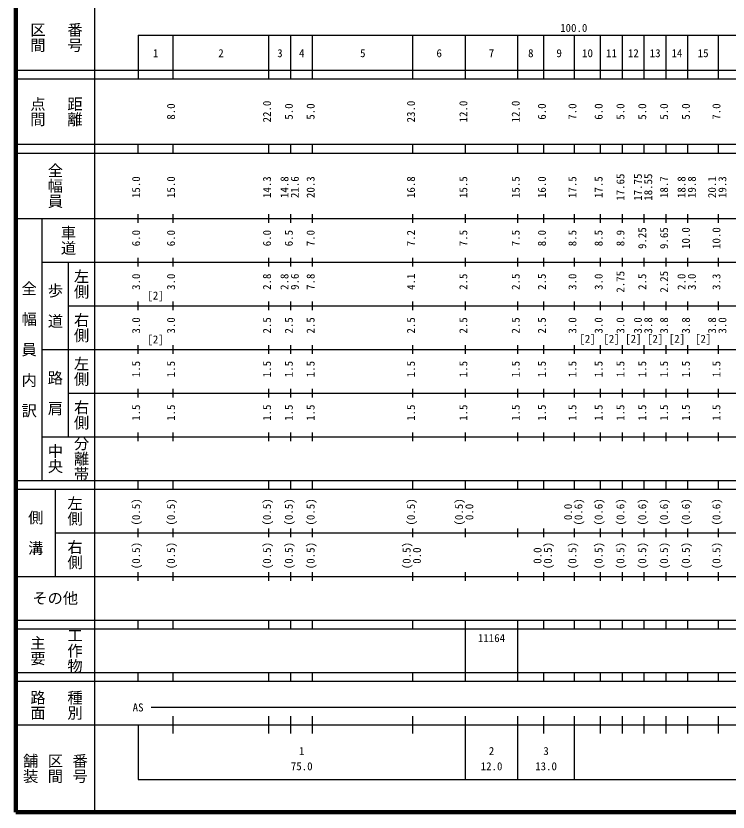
# Model space of a CAD drawing. Units: millimetres on the paper, enlarged 1000 times. Extents: x 40000 to 680000, y 20000 to 380000.
# Drawn here: x 40000 to 203213, y 20000 to 202409 of the extents above; entities that cross this region are included whole.
import ezdxf
from ezdxf.enums import TextEntityAlignment as Align

# ---------------------------------------------------------------- set-up
doc = ezdxf.new("R2010")
doc.units = ezdxf.units.MM
doc.header["$LTSCALE"] = 1000
doc.layers.add('M-TTL', color=2, linetype='Continuous', lineweight=140)
doc.layers.add('M-TTL-BAND', color=7, linetype='Continuous', lineweight=25)
doc.styles.add('@ＭＳ ゴシック', font='')
doc.styles.add('ＭＳ ゴシック', font='')
doc.styles.get('@ＭＳ ゴシック').set_extended_font_data('@MS Gothic')
doc.styles.get('ＭＳ ゴシック').set_extended_font_data('MS Gothic')

msp = doc.modelspace()

# ---------------------------------------------------------------- linework, layer by layer
at = {"layer": 'M-TTL'}
for p, q in [((40000, 380000), (40000, 20000)), ((40000, 20000), (680000, 20000))]:
    msp.add_line(p, q, dxfattribs=at)
at = {"layer": 'M-TTL-BAND'}
for p, q in [((58000, 370000), (58000, 20000)), ((68000, 198000), (579000, 198000)), ((68000, 198000), (68000, 188000)), ((76000, 188000), (76000, 198000)), ((98000, 188000), (98000, 198000)), ((103000, 188000), (103000, 198000)), ((108000, 188000), (108000, 198000)), ((131000, 188000), (131000, 198000)), ((143000, 188000), (143000, 198000)), ((155000, 188000), (155000, 198000)), ((161000, 188000), (161000, 198000)), ((168000, 188000), (168000, 198000)), ((174000, 188000), (174000, 198000)), ((179000, 188000), (179000, 198000)), ((184000, 188000), (184000, 198000)), ((189000, 188000), (189000, 198000)), ((194000, 188000), (194000, 198000)), ((201000, 188000), (201000, 198000)), ((40000, 190000), (579000, 190000)), ((40000, 188000), (579000, 188000)), ((40000, 173000), (579000, 173000)), ((68000, 171000), (68000, 173000)), ((76000, 171000), (76000, 173000)), ((98000, 171000), (98000, 173000)), ((103000, 171000), (103000, 173000)), ((108000, 171000), (108000, 173000)), ((131000, 171000), (131000, 173000)), ((143000, 171000), (143000, 173000)), ((155000, 171000), (155000, 173000)), ((161000, 171000), (161000, 173000)), ((168000, 171000), (168000, 173000)), ((174000, 171000), (174000, 173000)), ((179000, 171000), (179000, 173000)), ((184000, 171000), (184000, 173000)), ((189000, 171000), (189000, 173000)), ((194000, 171000), (194000, 173000)), ((201000, 171000), (201000, 173000)), ((40000, 171000), (579000, 171000)), ((68000, 155000), (68000, 157000)), ((76000, 155000), (76000, 157000)), ((98000, 155000), (98000, 157000)), ((103000, 155000), (103000, 157000)), ((108000, 155000), (108000, 157000)), ((131000, 155000), (131000, 157000)), ((143000, 155000), (143000, 157000)), ((155000, 155000), (155000, 157000)), ((161000, 155000), (161000, 157000)), ((168000, 155000), (168000, 157000)), ((174000, 155000), (174000, 157000)), ((179000, 155000), (179000, 157000)), ((184000, 155000), (184000, 157000)), ((189000, 155000), (189000, 157000)), ((194000, 155000), (194000, 157000)), ((201000, 155000), (201000, 157000)), ((40000, 156000), (579000, 156000)), ((46000, 96000), (46000, 156000)), ((46000, 146000), (579000, 146000)), ((52000, 146000), (52000, 106000)), ((68000, 145000), (68000, 147000)), ((76000, 145000), (76000, 147000)), ((98000, 145000), (98000, 147000)), ((103000, 145000), (103000, 147000)), ((108000, 145000), (108000, 147000)), ((131000, 145000), (131000, 147000)), ((143000, 145000), (143000, 147000)), ((155000, 145000), (155000, 147000)), ((161000, 145000), (161000, 147000)), ((168000, 145000), (168000, 147000)), ((174000, 145000), (174000, 147000)), ((179000, 145000), (179000, 147000)), ((184000, 145000), (184000, 147000)), ((189000, 145000), (189000, 147000)), ((194000, 145000), (194000, 147000)), ((201000, 145000), (201000, 147000)), ((68000, 135000), (68000, 137000)), ((76000, 135000), (76000, 137000)), ((98000, 135000), (98000, 137000)), ((103000, 135000), (103000, 137000)), ((108000, 135000), (108000, 137000)), ((131000, 135000), (131000, 137000)), ((143000, 135000), (143000, 137000)), ((155000, 135000), (155000, 137000)), ((161000, 135000), (161000, 137000)), ((168000, 135000), (168000, 137000)), ((174000, 135000), (174000, 137000)), ((179000, 135000), (179000, 137000)), ((184000, 135000), (184000, 137000)), ((189000, 135000), (189000, 137000)), ((194000, 135000), (194000, 137000)), ((201000, 135000), (201000, 137000)), ((52000, 136000), (579000, 136000)), ((46000, 126000), (579000, 126000)), ((68000, 125000), (68000, 127000)), ((76000, 125000), (76000, 127000)), ((98000, 125000), (98000, 127000)), ((103000, 125000), (103000, 127000)), ((108000, 125000), (108000, 127000)), ((131000, 125000), (131000, 127000)), ((143000, 125000), (143000, 127000)), ((155000, 125000), (155000, 127000)), ((161000, 125000), (161000, 127000)), ((168000, 125000), (168000, 127000)), ((174000, 125000), (174000, 127000)), ((179000, 125000), (179000, 127000)), ((184000, 125000), (184000, 127000)), ((189000, 125000), (189000, 127000)), ((194000, 125000), (194000, 127000)), ((201000, 125000), (201000, 127000)), ((68000, 115000), (68000, 117000)), ((76000, 115000), (76000, 117000)), ((98000, 115000), (98000, 117000)), ((103000, 115000), (103000, 117000)), ((108000, 115000), (108000, 117000)), ((131000, 115000), (131000, 117000)), ((143000, 115000), (143000, 117000)), ((155000, 115000), (155000, 117000)), ((161000, 115000), (161000, 117000)), ((168000, 115000), (168000, 117000)), ((174000, 115000), (174000, 117000)), ((179000, 115000), (179000, 117000)), ((184000, 115000), (184000, 117000)), ((189000, 115000), (189000, 117000)), ((194000, 115000), (194000, 117000)), ((201000, 115000), (201000, 117000)), ((52000, 116000), (579000, 116000)), ((46000, 106000), (579000, 106000)), ((68000, 105000), (68000, 107000)), ((76000, 105000), (76000, 107000)), ((98000, 105000), (98000, 107000)), ((103000, 105000), (103000, 107000)), ((108000, 105000), (108000, 107000)), ((131000, 105000), (131000, 107000)), ((143000, 105000), (143000, 107000)), ((155000, 105000), (155000, 107000)), ((161000, 105000), (161000, 107000)), ((168000, 105000), (168000, 107000)), ((174000, 105000), (174000, 107000)), ((179000, 105000), (179000, 107000)), ((184000, 105000), (184000, 107000)), ((189000, 105000), (189000, 107000)), ((194000, 105000), (194000, 107000)), ((201000, 105000), (201000, 107000)), ((40000, 96000), (579000, 96000)), ((68000, 94000), (68000, 96000)), ((76000, 94000), (76000, 96000)), ((98000, 94000), (98000, 96000)), ((103000, 94000), (103000, 96000)), ((108000, 94000), (108000, 96000)), ((131000, 94000), (131000, 96000)), ((143000, 94000), (143000, 96000)), ((155000, 94000), (155000, 96000)), ((161000, 94000), (161000, 96000)), ((168000, 94000), (168000, 96000)), ((174000, 94000), (174000, 96000)), ((179000, 94000), (179000, 96000)), ((184000, 94000), (184000, 96000)), ((189000, 94000), (189000, 96000)), ((194000, 94000), (194000, 96000)), ((201000, 94000), (201000, 96000)), ((40000, 94000), (579000, 94000)), ((49000, 94000), (49000, 74000)), ((49000, 84000), (579000, 84000)), ((68000, 83000), (68000, 85000)), ((76000, 83000), (76000, 85000)), ((98000, 83000), (98000, 85000)), ((103000, 83000), (103000, 85000)), ((108000, 83000), (108000, 85000)), ((131000, 83000), (131000, 85000)), ((143000, 83000), (143000, 85000)), ((155000, 83000), (155000, 85000)), ((161000, 83000), (161000, 85000)), ((168000, 83000), (168000, 85000)), ((174000, 83000), (174000, 85000)), ((179000, 83000), (179000, 85000)), ((184000, 83000), (184000, 85000)), ((189000, 83000), (189000, 85000)), ((194000, 83000), (194000, 85000)), ((201000, 83000), (201000, 85000)), ((68000, 73000), (68000, 75000)), ((76000, 73000), (76000, 75000)), ((98000, 73000), (98000, 75000)), ((103000, 73000), (103000, 75000)), ((108000, 73000), (108000, 75000)), ((131000, 73000), (131000, 75000)), ((143000, 73000), (143000, 75000)), ((155000, 73000), (155000, 75000)), ((161000, 73000), (161000, 75000)), ((168000, 73000), (168000, 75000)), ((174000, 73000), (174000, 75000)), ((179000, 73000), (179000, 75000)), ((184000, 73000), (184000, 75000)), ((189000, 73000), (189000, 75000)), ((194000, 73000), (194000, 75000)), ((201000, 73000), (201000, 75000)), ((40000, 74000), (579000, 74000)), ((40000, 64000), (579000, 64000)), ((68000, 62000), (68000, 64000)), ((76000, 62000), (76000, 64000)), ((98000, 62000), (98000, 64000)), ((103000, 62000), (103000, 64000)), ((108000, 62000), (108000, 64000)), ((131000, 62000), (131000, 64000)), ((143000, 62000), (143000, 64000)), ((155000, 62000), (155000, 64000)), ((161000, 62000), (161000, 64000)), ((168000, 62000), (168000, 64000)), ((174000, 62000), (174000, 64000)), ((179000, 62000), (179000, 64000)), ((184000, 62000), (184000, 64000)), ((189000, 62000), (189000, 64000)), ((194000, 62000), (194000, 64000)), ((201000, 62000), (201000, 64000)), ((40000, 62000), (579000, 62000)), ((143000, 52000), (143000, 62000)), ((155000, 52000), (155000, 62000)), ((40000, 52000), (579000, 52000)), ((68000, 50000), (68000, 52000)), ((76000, 50000), (76000, 52000)), ((98000, 50000), (98000, 52000)), ((103000, 50000), (103000, 52000)), ((108000, 50000), (108000, 52000)), ((131000, 50000), (131000, 52000)), ((143000, 50000), (143000, 52000)), ((155000, 50000), (155000, 52000)), ((161000, 50000), (161000, 52000)), ((168000, 50000), (168000, 52000)), ((174000, 50000), (174000, 52000)), ((179000, 50000), (179000, 52000)), ((184000, 50000), (184000, 52000)), ((189000, 50000), (189000, 52000)), ((194000, 50000), (194000, 52000)), ((201000, 50000), (201000, 52000)), ((40000, 50000), (579000, 50000)), ((71000, 44000), (562000, 44000)), ((76000, 38000), (76000, 42000)), ((98000, 38000), (98000, 42000)), ((103000, 38000), (103000, 42000)), ((108000, 38000), (108000, 42000)), ((131000, 38000), (131000, 42000)), ((143000, 27500), (143000, 42000)), ((155000, 27500), (155000, 42000)), ((161000, 38000), (161000, 42000)), ((168000, 27500), (168000, 42000)), ((174000, 38000), (174000, 42000)), ((179000, 38000), (179000, 42000)), ((184000, 38000), (184000, 42000)), ((189000, 38000), (189000, 42000)), ((194000, 38000), (194000, 42000)), ((201000, 38000), (201000, 42000)), ((40000, 40000), (579000, 40000)), ((68000, 40000), (68000, 27500)), ((68000, 27500), (579000, 27500))]:
    msp.add_line(p, q, dxfattribs=at)

# ---------------------------------------------------------------- texts
at = {"layer": 'M-TTL-BAND', "style": '@ＭＳ ゴシック'}
for s, p in [('番号', (53500, 197500)), ('区間', (45000, 197500)), ('点間', (45000, 180500)), ('距離', (53500, 180500)), ('全幅員', (49000, 163500)), ('車道', (52000, 151000)), ('左側', (55000, 141000)), ('全\u3000幅\u3000員\u3000内\u3000訳', (43000, 126000)), ('歩\u3000道', (49000, 136000)), ('右側', (55000, 131000)), ('左側', (55000, 121000)), ('路\u3000肩', (49000, 116000)), ('右側', (55000, 111000)), ('分離帯', (55000, 101000)), ('中央', (49000, 101000)), ('左側', (53500, 89000)), ('側\u3000溝', (44500, 84000)), ('右側', (53500, 79000)), ('主要', (45000, 57000)), ('工作物', (53500, 57000)), ('路面', (45000, 44500)), ('種別', (53500, 44500)), ('舗装', (43333, 30000)), ('区間', (49000, 30000)), ('番号', (54667, 30000))]:
    msp.add_text(s, height=2566, rotation=270, dxfattribs=at).set_placement(p, align=Align.MIDDLE_CENTER)
at = {"layer": 'M-TTL-BAND', "style": 'ＭＳ ゴシック'}
for s, p in [('100.0', (167844, 198195)), ('1', (72000, 192405)), ('2', (87000, 192405)), ('3', (100500, 192405)), ('4', (105500, 192405)), ('5', (119500, 192405)), ('6', (137000, 192405)), ('7', (149000, 192405)), ('8', (158000, 192405)), ('9', (164500, 192405)), ('10', (171000, 192405)), ('11', (176500, 192405)), ('12', (181500, 192405)), ('13', (186500, 192405)), ('14', (191500, 192405)), ('15', (197500, 192405)), ('[2]', (72000, 136881)), ('[2]', (72000, 126832)), ('[2]', (171000, 126972)), ('[2]', (176500, 126972)), ('[2]', (181500, 126972)), ('[2]', (186500, 126972)), ('[2]', (191500, 126972)), ('[2]', (197500, 126972)), ('AS', (68000, 42500)), ('1', (105500, 32523)), ('2', (149000, 32523)), ('3', (161500, 32523)), ('75.0', (105500, 29033)), ('12.0', (149000, 29033)), ('13.0', (161500, 29033))]:
    msp.add_text(s, height=1833, dxfattribs=at).set_placement(p, align=Align.BOTTOM_CENTER)
for s, p in [('22.0', (99000, 180500)), ('23.0', (132000, 180500)), ('12.0', (144000, 180500)), ('12.0', (156000, 180500)), ('8.0', (77000, 180500)), ('5.0', (104000, 180500)), ('5.0', (109000, 180500)), ('6.0', (162000, 180500)), ('7.0', (169000, 180500)), ('6.0', (175000, 180500)), ('5.0', (180000, 180500)), ('5.0', (185000, 180500)), ('5.0', (190000, 180500)), ('5.0', (195000, 180500)), ('7.0', (202000, 180500)), ('17.65', (180000, 163174)), ('17.75', (184000, 163174)), ('18.55', (186370, 163174)), ('15.0', (69000, 163174)), ('15.0', (77000, 163174)), ('14.3', (99000, 163174)), ('14.8', (103000, 163174)), ('21.6', (105370, 163174)), ('20.3', (109000, 163174)), ('16.8', (132000, 163174)), ('15.5', (144000, 163174)), ('15.5', (156000, 163174)), ('16.0', (162000, 163174)), ('17.5', (169000, 163174)), ('17.5', (175000, 163174)), ('18.7', (190000, 163174)), ('18.8', (194000, 163174)), ('19.8', (196370, 163174)), ('20.1', (201000, 163174)), ('19.3', (203370, 163174)), ('6.0', (69000, 151500)), ('6.0', (77000, 151500)), ('6.0', (99000, 151500)), ('7.0', (109000, 151500)), ('7.2', (132000, 151500)), ('8.0', (162000, 151500)), ('8.9', (180000, 151500)), ('9.25', (185000, 151500)), ('9.65', (190000, 151500)), ('10.0', (195000, 151500)), ('10.0', (202000, 151500)), ('6.5', (104000, 151500)), ('7.5', (144000, 151500)), ('7.5', (156000, 151500)), ('8.5', (169000, 151500)), ('8.5', (175000, 151500)), ('3.0', (69000, 141500)), ('3.0', (77000, 141500)), ('2.8', (99000, 141500)), ('2.8', (103000, 141500)), ('9.6', (105370, 141500)), ('7.8', (109000, 141500)), ('4.1', (132000, 141500)), ('2.5', (144000, 141500)), ('2.5', (156000, 141500)), ('2.5', (162000, 141500)), ('3.0', (169000, 141500)), ('3.0', (175000, 141500)), ('2.75', (180000, 141500)), ('2.5', (185000, 141500)), ('2.25', (190000, 141500)), ('2.0', (194000, 141500)), ('3.0', (196370, 141500)), ('3.3', (202000, 141500)), ('3.0', (69000, 131500)), ('3.0', (77000, 131500)), ('2.5', (99000, 131500)), ('2.5', (104000, 131500)), ('2.5', (109000, 131500)), ('2.5', (132000, 131500)), ('2.5', (144000, 131500)), ('2.5', (156000, 131500)), ('2.5', (162000, 131500)), ('3.0', (169000, 131500)), ('3.0', (175000, 131500)), ('3.0', (180000, 131500)), ('3.0', (184000, 131500)), ('3.8', (186370, 131500)), ('3.8', (190000, 131500)), ('3.8', (195000, 131500)), ('3.8', (201000, 131500)), ('3.0', (203370, 131500)), ('1.5', (69000, 121500)), ('1.5', (77000, 121500)), ('1.5', (99000, 121500)), ('1.5', (104000, 121500)), ('1.5', (109000, 121500)), ('1.5', (132000, 121500)), ('1.5', (144000, 121500)), ('1.5', (156000, 121500)), ('1.5', (162000, 121500)), ('1.5', (169000, 121500)), ('1.5', (175000, 121500)), ('1.5', (180000, 121500)), ('1.5', (185000, 121500)), ('1.5', (190000, 121500)), ('1.5', (195000, 121500)), ('1.5', (202000, 121500)), ('1.5', (69000, 111500)), ('1.5', (77000, 111500)), ('1.5', (99000, 111500)), ('1.5', (104000, 111500)), ('1.5', (109000, 111500)), ('1.5', (132000, 111500)), ('1.5', (144000, 111500)), ('1.5', (156000, 111500)), ('1.5', (162000, 111500)), ('1.5', (169000, 111500)), ('1.5', (175000, 111500)), ('1.5', (180000, 111500)), ('1.5', (185000, 111500)), ('1.5', (190000, 111500)), ('1.5', (195000, 111500)), ('1.5', (202000, 111500)), ('(0.5)', (69000, 88764)), ('(0.5)', (77000, 88764)), ('(0.5)', (99000, 88764)), ('(0.5)', (104000, 88764)), ('(0.5)', (109000, 88764)), ('(0.5)', (132000, 88764)), ('(0.5)', (143000, 88764)), ('(0.6)', (170370, 88764)), ('(0.6)', (175000, 88764)), ('(0.6)', (180000, 88764)), ('(0.6)', (185000, 88764)), ('(0.6)', (190000, 88764)), ('(0.6)', (195000, 88764)), ('(0.6)', (202000, 88764)), ('0.0', (145370, 88764)), ('0.0', (168000, 88764)), ('(0.5)', (69000, 78764)), ('(0.5)', (77000, 78764)), ('(0.5)', (99000, 78764)), ('(0.5)', (104000, 78764)), ('(0.5)', (109000, 78764)), ('(0.5)', (131000, 78764)), ('0.0', (133370, 78764)), ('0.0', (161000, 78764)), ('(0.5)', (163370, 78764)), ('(0.5)', (169000, 78764)), ('(0.5)', (175000, 78764)), ('(0.5)', (180000, 78764)), ('(0.5)', (185000, 78764)), ('(0.5)', (190000, 78764)), ('(0.5)', (195000, 78764)), ('(0.5)', (202000, 78764))]:
    msp.add_text(s, height=1833, rotation=90, dxfattribs=at).set_placement(p, align=Align.BOTTOM_CENTER)
msp.add_text('その他', height=2566, dxfattribs=at).set_placement((49000, 69000), align=Align.MIDDLE_CENTER)
msp.add_text('11164', height=1833, dxfattribs=at).set_placement((145875, 58405), align=Align.BOTTOM_LEFT)

doc.saveas('drawing.dxf')
